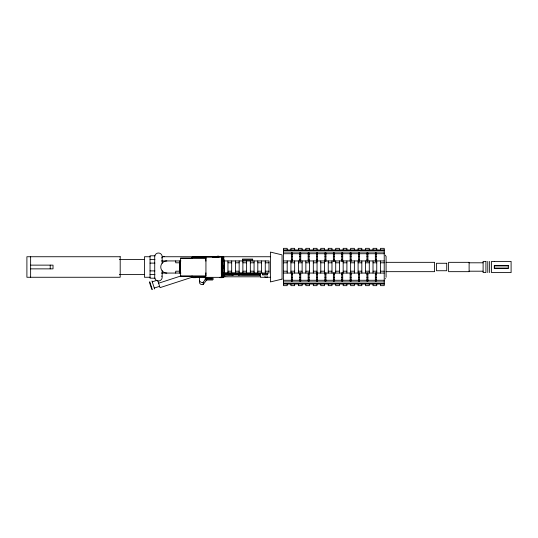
<?xml version="1.0" encoding="UTF-8"?>
<svg xmlns="http://www.w3.org/2000/svg" width="538" height="538" viewBox="0 0 538 538"><rect width="100%" height="100%" fill="white"/><g stroke="black" fill="none" stroke-linecap="round" stroke-linejoin="round"><path stroke-width="0.81" d="M232.147 274.427L230.748 274.299L230.748 273.829L223.236 273.829M221.838 275.416C220.836 276.075 237.043 275.853 230.748 273.829M233.082 274.609L233.082 275.073L233.082 273.923L238.677 273.923L238.677 275.073L238.677 274.609M233.082 273.923L233.082 274.387L238.677 274.387L238.677 273.923M239.612 274.427L256.875 274.299C260.197 274.931 260.197 273.607 256.875 273.829L240.311 273.849L239.612 273.963L239.706 274.757M239.612 273.963L239.706 275.221L242.409 275.416L259.262 275.375L259.672 275.281L259.672 274.091M205.872 272.867L205.866 273.358A3.968 0.491 -90 0 1 205.442 276.774L192.046 276.808M161.716 257.984L162.698 256.384L164.305 256.707M199.497 277.117L199.497 282.692A2.798 2.629 0 0 0 200.943 284.353L201.306 284.494A2.798 2.629 0 0 0 203.23 284.447L203.23 282.295L206.713 277.581M203.23 284.447L207.211 279.303M385.154 278.879L385.538 278.583M259.625 274.851L259.672 275.281M205.388 277.346L205.455 277.305A4.506 0.558 -90 0 0 205.933 273.432L205.933 260.634A4.109 0.504 -90 0 0 205.496 257.097L205.435 257.063M221.75 275.409L221.791 275.395A2.26 0.336 90 0 0 222.08 273.445L222.08 260.964A2.26 0.336 90 0 0 221.791 259.013L221.791 259.013M267.601 276.888L266.202 277.265L264.683 276.794M152.261 281.838L156.827 280.359M158.596 283.217L180.956 275.947M154.278 288.052L159.604 286.324M192.187 277.204L160.035 287.648L157.721 280.527M219.551 256.935C219.961 256.014 216.35 256.014 216.753 256.935M217.123 256.525L219.188 256.525M231.77 274.817L232.147 274.689L232.147 275.153M283.459 249.975L384.219 249.975M283.459 250.439L384.219 250.439M283.459 252.073L384.219 252.073M283.459 253.721L384.219 253.721M291.388 254.131L292.322 254.131M299.787 254.131L300.722 254.131M308.187 254.131L309.115 254.131M316.579 254.131L317.514 254.131M324.979 254.131L325.907 254.131M333.372 254.131L334.306 254.131M341.771 254.131L342.706 254.131M350.164 254.131L351.099 254.131M358.564 254.131L359.498 254.131M366.956 254.131L367.891 254.131M375.356 254.131L376.291 254.131M155.031 255.806L150.048 255.806L150.048 278.193L155.031 278.193M217.123 256.296L219.188 256.296M291.388 256.491L292.322 256.491M299.787 256.491L300.722 256.491M308.187 256.491L309.115 256.491M316.579 256.491L317.514 256.491M324.979 256.491L325.907 256.491M333.372 256.491L334.306 256.491M341.771 256.491L342.706 256.491M350.164 256.491L351.099 256.491M358.564 256.491L359.498 256.491M366.956 256.491L367.891 256.491M375.356 256.491L376.291 256.491M150.163 256.74L144.453 256.74L144.453 277.265L150.163 277.265M162.516 256.74L270.399 256.74M201.407 256.902L205.718 256.902M213.156 256.902L217.843 256.902M201.104 257.386L206.014 257.386M212.342 257.386L218.556 257.386M192.046 257.601L205.489 257.628A3.571 0.444 90 0 1 205.866 260.701L205.872 261.138M221.501 257.601L223.801 257.601M192.046 258.018L180.533 258.018L180.533 276.391L192.046 276.391M180.533 258.502L206.155 258.502M222.187 259.067L223.801 259.067L223.801 275.234L222.187 275.234L222.187 258.502L223.801 258.502L223.801 257.063L192.046 257.063L192.046 258.502M119.369 259.538L144.453 259.538M150.048 259.538L154.951 259.538M291.388 259.572L292.322 259.572M299.787 259.572L300.722 259.572M308.187 259.572L309.115 259.572M316.579 259.572L317.514 259.572M324.979 259.572L325.907 259.572M333.372 259.572L334.306 259.572M341.771 259.572L342.706 259.572M350.164 259.572L351.099 259.572M358.564 259.572L359.498 259.572M366.956 259.572L367.891 259.572M375.356 259.572L376.291 259.572M242.409 260.002L252.672 260.002M161.292 260.937L180.929 260.937M223.243 260.937L269 260.937L269 273.062L223.613 273.062M283.459 260.937L384.219 260.937M223.801 261.172L224.454 261.172L224.454 265.295L223.801 265.295M386.082 262.336L434.596 262.336L434.596 271.663L386.082 271.663M179.436 262.8L175.704 262.8L175.704 260.937M227.951 262.8L231.683 262.8M235.415 262.8L239.148 262.8M242.88 262.8L246.612 262.8M250.338 262.8L254.071 262.8M257.803 262.8L261.535 262.8M265.268 262.8L269 262.8M283.459 262.8L287.191 262.8M290.923 262.8L294.656 262.8M298.388 262.8L302.121 262.8M305.853 262.8L309.585 262.8M313.318 262.8L317.05 262.8M320.776 262.8L324.508 262.8M328.241 262.8L331.973 262.8M335.705 262.8L339.438 262.8M343.17 262.8L346.902 262.8M350.635 262.8L354.367 262.8M358.1 262.8L361.825 262.8M365.558 262.8L369.29 262.8M373.022 262.8L376.755 262.8M380.487 262.8L384.219 262.8M469.116 262.8L483.111 262.8M150.048 263.109L154.883 263.109M30.632 265.133L53.02 265.133L53.02 268.865L30.632 268.865M494.308 265.913L508.302 265.913M494.308 268.085L508.302 268.085M223.801 268.523L224.454 268.523L224.454 272.645L223.801 272.645M150.048 270.89L154.883 270.89M179.436 271.199L175.704 271.199L175.704 273.062M227.951 271.199L231.683 271.199M235.415 271.199L239.148 271.199M242.88 271.199L246.612 271.199M250.338 271.199L254.071 271.199M257.803 271.199L261.535 271.199M265.268 271.199L269 271.199M283.459 271.199L287.191 271.199M290.923 271.199L294.656 271.199M298.388 271.199L302.121 271.199M305.853 271.199L309.585 271.199M313.318 271.199L317.05 271.199M320.776 271.199L324.508 271.199M328.241 271.199L331.973 271.199M335.705 271.199L339.438 271.199M343.17 271.199L346.902 271.199M350.635 271.199L354.367 271.199M358.1 271.199L361.825 271.199M365.558 271.199L369.29 271.199M373.022 271.199L376.755 271.199M380.487 271.199L384.219 271.199M469.116 271.199L483.111 271.199M161.292 273.062L180.929 273.062M283.459 273.062L384.219 273.062M223.801 273.116L260.506 273.311M223.801 273.674L260.6 274.003M262.47 273.997L267.601 273.997M223.236 274.299L230.748 274.299M119.369 274.467L144.453 274.467M150.048 274.467L154.951 274.467M291.388 274.434L292.322 274.434M299.787 274.434L300.722 274.434M308.187 274.434L309.115 274.434M316.579 274.434L317.514 274.434M324.979 274.434L325.907 274.434M333.372 274.434L334.306 274.434M341.771 274.434L342.706 274.434M350.164 274.434L351.099 274.434M358.564 274.434L359.498 274.434M366.956 274.434L367.891 274.434M375.356 274.434L376.291 274.434M231.992 275.005L239.766 275.005M180.533 275.907L206.155 275.907M222.187 275.907L223.801 275.907L223.801 277.346L192.046 277.346L192.046 275.907M220.977 276.808L222.026 276.808L221.938 277.305A4.506 0.713 90 0 1 221.326 273.432L221.326 260.634A4.109 0.652 -90 0 1 221.885 257.097L221.891 257.628A3.571 0.565 90 0 0 221.407 260.701L221.407 273.358A3.968 0.625 -90 0 0 221.952 276.774L222.026 276.808M222.624 276.808L260.54 276.794M270.399 277.265L260.6 277.265L260.6 273.062M291.388 277.514L292.322 277.514M299.787 277.514L300.722 277.514M308.187 277.514L309.115 277.514M316.579 277.514L317.514 277.514M324.979 277.514L325.907 277.514M333.372 277.514L334.306 277.514M341.771 277.514L342.706 277.514M350.164 277.514L351.099 277.514M358.564 277.514L359.498 277.514M366.956 277.514L367.891 277.514M375.356 277.514L376.291 277.514M193.108 277.669L195.691 277.669M219.793 277.669L222.544 277.669M205.321 278.233L213.115 278.233M206.955 278.395L211.481 278.395M204.891 279.121L213.552 279.121M291.388 279.874L292.322 279.874M299.787 279.874L300.722 279.874M308.187 279.874L309.115 279.874M316.579 279.874L317.514 279.874M324.979 279.874L325.907 279.874M333.372 279.874L334.306 279.874M341.771 279.874L342.706 279.874M350.164 279.874L351.099 279.874M358.564 279.874L359.498 279.874M366.956 279.874L367.891 279.874M375.356 279.874L376.291 279.874M205.758 280.009L212.685 280.009M283.459 280.278L384.219 280.278M283.459 281.925L384.219 281.925M283.459 283.56L384.219 283.56M283.459 284.024L384.219 284.024M385.154 255.12L386.022 256.256M151.972 280.95L154.567 288.94M149.752 281.67L152.348 289.659M149.456 282.262L151.763 289.357M161.716 276.014L161.824 276.384M489.641 261.401L489.641 272.598M487.778 261.401L487.778 272.598M386.082 256.74L386.082 277.265M380.487 249.975L380.487 248.341L384.219 248.341L384.219 285.658L380.487 285.658L380.487 284.024M380.487 260.937L380.487 273.062M376.755 249.975L376.755 248.341L373.022 248.341L373.022 249.975M376.755 260.937L376.755 273.062M376.755 284.024L376.755 285.658L373.022 285.658L373.022 284.024M376.291 261.401L376.291 252.786L375.356 252.786L375.356 261.401M376.291 272.813L376.291 281.213L375.356 281.213L375.356 272.813M373.022 260.937L373.022 273.062M369.29 249.975L369.29 248.341L365.558 248.341L365.558 249.975M369.29 260.937L369.29 273.062M369.29 284.024L369.29 285.658L365.558 285.658L365.558 284.024M367.891 261.401L367.891 252.786L366.956 252.786L366.956 261.401M367.891 272.813L367.891 281.213L366.956 281.213L366.956 272.813M365.558 260.937L365.558 273.062M361.825 249.975L361.825 248.341L358.1 248.341L358.1 249.975M361.825 260.937L361.825 273.062M361.825 284.024L361.825 285.658L358.1 285.658L358.1 284.024M359.498 261.401L359.498 252.786L358.564 252.786L358.564 261.401M359.498 272.813L359.498 281.213L358.564 281.213L358.564 272.813M358.1 260.937L358.1 273.062M354.367 249.975L354.367 248.341L350.635 248.341L350.635 249.975M354.367 260.937L354.367 273.062M354.367 284.024L354.367 285.658L350.635 285.658L350.635 284.024M351.099 261.401L351.099 252.786L350.164 252.786L350.164 261.401M351.099 272.813L351.099 281.213L350.164 281.213L350.164 272.813M350.635 260.937L350.635 273.062M346.902 249.975L346.902 248.341L343.17 248.341L343.17 249.975M346.902 260.937L346.902 273.062M346.902 284.024L346.902 285.658L343.17 285.658L343.17 284.024M343.17 260.937L343.17 273.062M342.706 261.401L342.706 252.786L341.771 252.786L341.771 261.401M342.706 272.813L342.706 281.213L341.771 281.213L341.771 272.813M339.438 249.975L339.438 248.341L335.705 248.341L335.705 249.975M339.438 260.937L339.438 273.062M339.438 284.024L339.438 285.658L335.705 285.658L335.705 284.024M335.705 260.937L335.705 273.062M334.306 261.401L334.306 252.786L333.372 252.786L333.372 261.401M334.306 272.813L334.306 281.213L333.372 281.213L333.372 272.813M331.973 249.975L331.973 248.341L328.241 248.341L328.241 249.975M331.973 260.937L331.973 273.062M331.973 284.024L331.973 285.658L328.241 285.658L328.241 284.024M328.241 260.937L328.241 273.062M325.907 261.401L325.907 252.786L324.979 252.786L324.979 261.401M325.907 272.813L325.907 281.213L324.979 281.213L324.979 272.813M324.508 249.975L324.508 248.341L320.776 248.341L320.776 249.975M324.508 260.937L324.508 273.062M324.508 284.024L324.508 285.658L320.776 285.658L320.776 284.024M320.776 260.937L320.776 273.062M317.514 261.401L317.514 252.786L316.579 252.786L316.579 261.401M317.514 272.813L317.514 281.213L316.579 281.213L316.579 272.813M317.05 249.975L317.05 248.341L313.318 248.341L313.318 249.975M317.05 260.937L317.05 273.062M317.05 284.024L317.05 285.658L313.318 285.658L313.318 284.024M313.318 260.937L313.318 273.062M309.585 249.975L309.585 248.341L305.853 248.341L305.853 249.975M309.585 260.937L309.585 273.062M309.585 284.024L309.585 285.658L305.853 285.658L305.853 284.024M309.115 261.401L309.115 252.786L308.187 252.786L308.187 261.401M309.115 272.813L309.115 281.213L308.187 281.213L308.187 272.813M305.853 260.937L305.853 273.062M302.121 249.975L302.121 248.341L298.388 248.341L298.388 249.975M302.121 260.937L302.121 273.062M302.121 284.024L302.121 285.658L298.388 285.658L298.388 284.024M300.722 261.401L300.722 252.786L299.787 252.786L299.787 261.401M300.722 272.813L300.722 281.213L299.787 281.213L299.787 272.813M298.388 260.937L298.388 273.062M294.656 249.975L294.656 248.341L290.923 248.341L290.923 249.975M294.656 260.937L294.656 273.062M294.656 284.024L294.656 285.658L290.923 285.658L290.923 284.024M292.322 261.401L292.322 252.786L291.388 252.786L291.388 261.401M292.322 272.813L292.322 281.213L291.388 281.213L291.388 272.813M290.923 260.937L290.923 273.062M287.191 249.975L287.191 248.341L283.459 248.341L283.459 285.658L287.191 285.658L287.191 284.024M287.191 260.937L287.191 273.062M267.601 273.062L267.601 274.931L262.47 274.931L262.47 273.062M265.268 260.937L265.268 273.062M261.535 260.937L261.535 273.062M257.803 260.937L257.803 273.748M256.875 273.829L256.875 274.299M254.071 260.937L254.071 273.062M252.672 260.937L252.672 259.074L242.409 259.074L242.409 260.937M250.338 260.937L250.338 273.062M246.612 260.937L246.612 273.062M242.88 260.937L242.88 273.062M241.011 273.829L241.011 274.299M239.148 260.937L239.148 273.062M235.415 260.937L235.415 273.062M231.683 260.937L231.683 273.062M227.951 260.937L227.951 273.062M224.454 265.685L224.454 268.227M224.218 260.937L224.218 273.062M223.963 259.269L223.963 261.535M223.963 265.442L223.963 268.469M223.963 272.504L223.963 274.945M204.332 257.063L204.332 257.601M204.332 276.808L204.332 277.346M195.442 257.063L195.442 257.601M195.442 276.808L195.442 277.346M180.048 261.374L180.048 272.988M179.436 260.937L179.436 273.062M162.18 263.27L162.18 256.74A3.732 3.732 0 0 0 158.448 253.008A3.732 3.732 0 0 0 154.715 256.74L154.715 277.265A3.732 3.732 0 0 0 158.448 280.997A3.732 3.732 0 0 0 162.18 277.265L162.18 270.735M50.222 265.133L50.222 268.865M30.632 256.74L30.632 277.265M224.938 276.115A2.334 2.334 0 0 1 223.283 276.794M166.841 273.062A6.066 6.066 0 0 1 162.557 271.286L161.588 270.036A6.066 6.066 0 0 1 161.588 263.97L162.557 262.712A6.066 6.066 0 0 1 166.841 260.937M203.23 282.295A2.798 2.757 0 0 1 201.306 282.349L200.943 282.201A2.798 2.757 0 0 1 199.497 280.459M282.06 279.128L270.399 281.925L270.399 252.073L282.06 254.871L282.06 279.128M120.196 256.74L26.9 256.74L26.9 277.265L120.196 277.265L120.196 256.74M485.908 261.401L483.111 261.401L483.111 272.598L485.908 272.598L485.908 261.401M494.308 261.401L491.51 261.401L491.51 272.598L511.1 272.598L511.1 261.401L494.308 261.401M469.116 262.336L448.591 262.336L448.591 271.663L469.116 271.663L469.116 262.336M446.728 263.27L436.466 263.27L436.466 270.735L446.728 270.735L446.728 263.27M508.302 265.55L494.308 265.55L494.308 268.449L508.302 268.449L508.302 265.55"/></g></svg>
